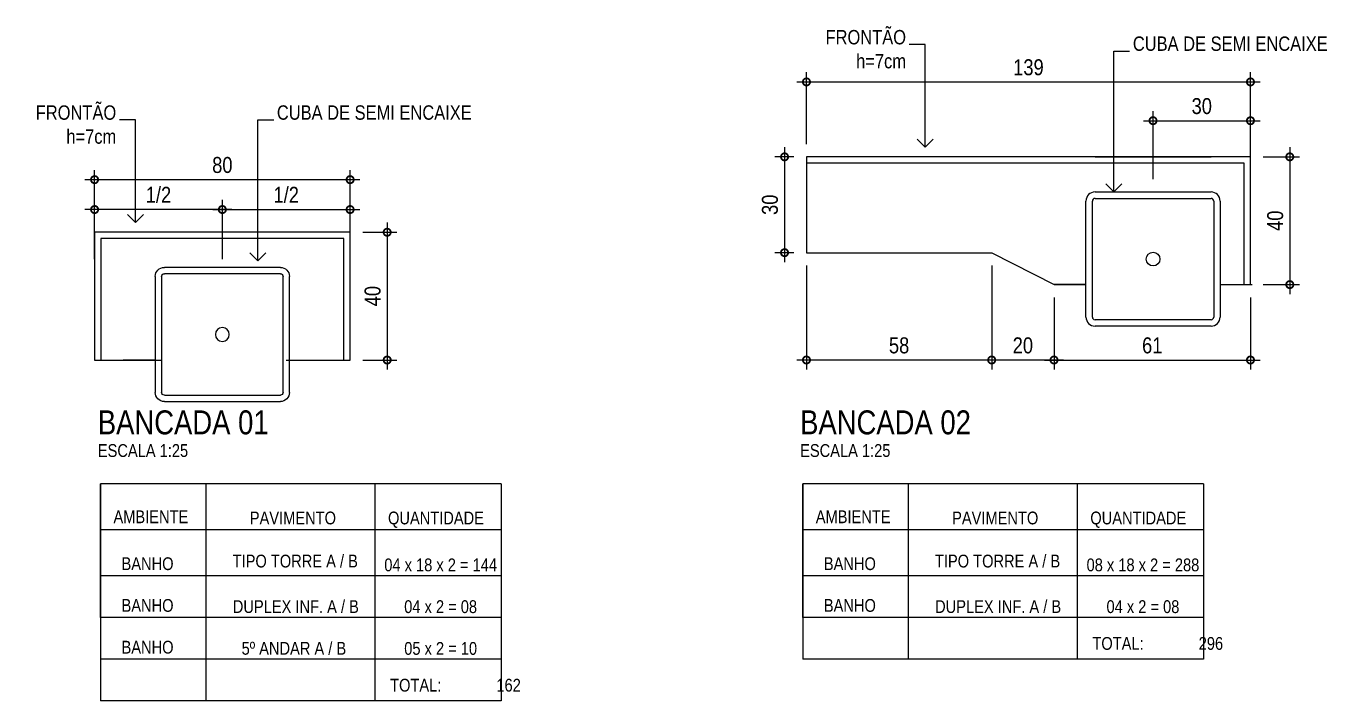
# Model space of a CAD drawing. Header units: metres. Extents: x 3 to 168, y -142 to 28.
# Drawn here: x 27.65 to 31.723, y 26.281 to 28.394 of the extents above; entities that cross this region are included whole.
import ezdxf
from ezdxf import colors
from ezdxf.entities.mleader import LeaderData, LeaderLine
from ezdxf.math import Vec2, Vec3

# ---------------------------------------------------------------- set-up
doc = ezdxf.new("R2010")
doc.units = ezdxf.units.M
for name, color, linetype in [('ARQ-AUX2', 2, 'Continuous'), ('ARQ-DIM', 2, 'Continuous'), ('ARQ-HID', 2, 'Continuous'), ('ARQ-SIM', 1, 'Continuous'), ('ARQ-TXT', 2, 'Continuous')]:
    doc.layers.add(name, color=color, linetype=linetype)
doc.styles.add('Adesa', font='ARIALN.TTF')
doc.styles.add('Texto RL - Arial Narrow', font='ARIALN.TTF')
doc.dimstyles.new('ADESA 1-0025', dxfattribs={"dimtxt": 0.05, "dimasz": 0.045, "dimexe": 0.03, "dimexo": 0.04, "dimgap": 0.02, "dimtad": 1, "dimtoh": 1, "dimdec": 0, "dimlfac": 100, "dimzin": 4, "dimtxsty": 'Adesa', "dimblk": 'DOTSMALL', "dimcen": 1, "dimdle": 0.03, "dimclrd": 1, "dimclre": 1, "dimclrt": 256, "dimazin": 1, "dimtm": 1e-09, "dimtfac": 1, "dimtdec": 0, "dimtix": 1, "dimtmove": 2, "dimatfit": 0, "dimldrblk": 'DOTSMALL', "dimfxl": 0.8, "dimtvp": 2, "dimtolj": 1, "dimtzin": 0, "dimarcsym": 0})

# ---------------------------------------------------------------- blocks, each defined once
blk = doc.blocks.new('_DotSmall')
at = {"color": 0, "linetype": 'ByBlock', "const_width": 0.5}
blk.add_lwpolyline([(-0.0625, 0, 1), (0.0625, 0, 1)], format="xyb", close=True, dxfattribs=at)
blk = doc.blocks.new('*D640')
at = {"layer": 'ARQ-DIM', "color": 1, "lineweight": -2, "transparency": 16777216}
for p, q in [((28.7806, 27.7787), (28.7806, 27.3187)), ((28.7046, 27.7487), (28.8106, 27.7487)), ((28.7046, 27.3487), (28.8106, 27.3487))]:
    blk.add_line(p, q, dxfattribs=at)
at = {"layer": 'Defpoints', "color": 0, "transparency": 16777216}
for p in [(28.6646, 27.7487), (28.6646, 27.3487), (28.7806, 27.3487)]:
    blk.add_point(p, dxfattribs=at)
at = {"layer": 'ARQ-DIM', "color": 1, "lineweight": -2, "transparency": 16777216, "xscale": 0.045, "yscale": 0.045, "zscale": 0.045}
for p, rotation in [((28.7806, 27.7487), 90), ((28.7806, 27.3487), 270)]:
    blk.add_blockref('_DotSmall', p, dxfattribs=dict(at, rotation=rotation))
at = {"layer": 'ARQ-DIM', "transparency": 16777216, "insert": (28.7351, 27.5487), "char_height": 0.05, "attachment_point": 5, "rotation": 90, "style": 'Adesa'}
blk.add_mtext('\\A1;40', dxfattribs=at)
blk = doc.blocks.new('*D641')
at = {"layer": 'ARQ-DIM', "color": 1, "lineweight": -2, "transparency": 16777216}
for p, q in [((27.8646, 27.7887), (27.8646, 27.9433)), ((28.6646, 27.7905), (28.6646, 27.9433)), ((27.8346, 27.9133), (28.6946, 27.9133))]:
    blk.add_line(p, q, dxfattribs=at)
at = {"layer": 'Defpoints', "color": 0, "transparency": 16777216}
for p in [(28.6646, 27.9133), (27.8646, 27.7487), (28.6646, 27.7505)]:
    blk.add_point(p, dxfattribs=at)
at = {"layer": 'ARQ-DIM', "color": 1, "lineweight": -2, "transparency": 16777216, "xscale": 0.045, "yscale": 0.045, "zscale": 0.045, "rotation": 180}
blk.add_blockref('_DotSmall', (27.8646, 27.9133), dxfattribs=at)
at = {"layer": 'ARQ-DIM', "color": 1, "lineweight": -2, "transparency": 16777216, "xscale": 0.045, "yscale": 0.045, "zscale": 0.045}
blk.add_blockref('_DotSmall', (28.6646, 27.9133), dxfattribs=at)
at = {"layer": 'ARQ-DIM', "transparency": 16777216, "insert": (28.2646, 27.9589), "char_height": 0.05, "attachment_point": 5, "style": 'Adesa'}
blk.add_mtext('\\A1;80', dxfattribs=at)
blk = doc.blocks.new('_Open90')
at = {"color": 0, "linetype": 'ByBlock', "lineweight": -2}
for p, q in [((0, 0), (-1, 0)), ((-0.5, 0.5), (0, 0)), ((0, 0), (-0.5, -0.5))]:
    blk.add_line(p, q, dxfattribs=at)
blk = doc.blocks.new('*D642')
at = {"layer": 'ARQ-DIM', "color": 1, "lineweight": -2, "transparency": 16777216}
for p, q in [((28.2946, 27.8197), (27.8346, 27.8197)), ((27.8646, 27.6647), (27.8646, 27.8497)), ((28.2646, 27.6647), (28.2646, 27.8497))]:
    blk.add_line(p, q, dxfattribs=at)
at = {"layer": 'Defpoints', "color": 0, "transparency": 16777216}
for p in [(27.8646, 27.8197), (27.8646, 27.6247), (28.2646, 27.6247)]:
    blk.add_point(p, dxfattribs=at)
at = {"layer": 'ARQ-DIM', "color": 1, "lineweight": -2, "transparency": 16777216, "xscale": 0.045, "yscale": 0.045, "zscale": 0.045, "rotation": 180}
blk.add_blockref('_DotSmall', (27.8646, 27.8197), dxfattribs=at)
at = {"layer": 'ARQ-DIM', "color": 1, "lineweight": -2, "transparency": 16777216, "xscale": 0.045, "yscale": 0.045, "zscale": 0.045}
blk.add_blockref('_DotSmall', (28.2646, 27.8197), dxfattribs=at)
at = {"layer": 'ARQ-DIM', "transparency": 16777216, "insert": (28.0646, 27.8655), "char_height": 0.05, "attachment_point": 5, "style": 'Adesa'}
blk.add_mtext('\\A1;1/2', dxfattribs=at)
blk = doc.blocks.new('*D643')
at = {"layer": 'ARQ-DIM', "color": 1, "lineweight": -2, "transparency": 16777216}
for p, q in [((28.2346, 27.8197), (28.6946, 27.8197)), ((28.2646, 27.6647), (28.2646, 27.8497)), ((28.6646, 27.6563), (28.6646, 27.8497))]:
    blk.add_line(p, q, dxfattribs=at)
at = {"layer": 'Defpoints', "color": 0, "transparency": 16777216}
for p in [(28.6646, 27.8197), (28.2646, 27.6247), (28.6646, 27.6163)]:
    blk.add_point(p, dxfattribs=at)
at = {"layer": 'ARQ-DIM', "color": 1, "lineweight": -2, "transparency": 16777216, "xscale": 0.045, "yscale": 0.045, "zscale": 0.045, "rotation": 180}
blk.add_blockref('_DotSmall', (28.2646, 27.8197), dxfattribs=at)
at = {"layer": 'ARQ-DIM', "color": 1, "lineweight": -2, "transparency": 16777216, "xscale": 0.045, "yscale": 0.045, "zscale": 0.045}
blk.add_blockref('_DotSmall', (28.6646, 27.8197), dxfattribs=at)
at = {"layer": 'ARQ-DIM', "transparency": 16777216, "insert": (28.4646, 27.8655), "char_height": 0.05, "attachment_point": 5, "style": 'Adesa'}
blk.add_mtext('\\A1;1/2', dxfattribs=at)
blk = doc.blocks.new('ARQ-HID-CUBA Q')
for points in [[(-0.1816, 0), (0.1816, 0)], [(-0.1816, -0.11), (0.1816, -0.11)], [(-0.21, -0.5016), (-0.21, -0.1384)], [(-0.19, -0.5016), (-0.19, -0.1384)], [(-0.1816, -0.13), (0.1816, -0.13)], [(0.19, -0.1384), (0.19, -0.5016)], [(0.21, -0.1384), (0.21, -0.5016)], [(-0.21, -0.4), (-0.31, -0.4)], [(0.21, -0.4), (0.31, -0.4)], [(0.1816, -0.51), (-0.1816, -0.51)], [(0.1816, -0.53), (-0.1816, -0.53)], [(0.1816, -0.53), (-0.1816, -0.53)]]:
    blk.add_lwpolyline(points)
blk.add_circle((0, -0.32), 0.0216)
for centre, radius, start, end in [((-0.1816, -0.1384), 0.0284, 90, 180), ((0.1816, -0.1384), 0.0284, 0, 90), ((-0.1816, -0.1384), 0.0084, 90, 180), ((0.1816, -0.1384), 0.0084, 0, 90), ((-0.1816, -0.5016), 0.0284, 180, 270), ((-0.1816, -0.5016), 0.0084, 180, 270), ((0.1816, -0.5016), 0.0284, 270, 0), ((0.1816, -0.5016), 0.0084, 270, 0)]:
    blk.add_arc(centre, radius, start, end)
blk = doc.blocks.new('*D652')
at = {"layer": 'ARQ-DIM', "color": 1, "lineweight": -2, "transparency": 16777216}
for p, q in [((31.1782, 27.9147), (31.1782, 28.1278)), ((31.4832, 27.9147), (31.4832, 28.1278)), ((31.1482, 28.0978), (31.5132, 28.0978))]:
    blk.add_line(p, q, dxfattribs=at)
at = {"layer": 'Defpoints', "color": 0, "transparency": 16777216}
for p in [(31.4832, 28.0978), (31.1782, 27.8747), (31.4832, 27.8747)]:
    blk.add_point(p, dxfattribs=at)
at = {"layer": 'ARQ-DIM', "color": 1, "lineweight": -2, "transparency": 16777216, "xscale": 0.045, "yscale": 0.045, "zscale": 0.045, "rotation": 180}
blk.add_blockref('_DotSmall', (31.1782, 28.0978), dxfattribs=at)
at = {"layer": 'ARQ-DIM', "color": 1, "lineweight": -2, "transparency": 16777216, "xscale": 0.045, "yscale": 0.045, "zscale": 0.045}
blk.add_blockref('_DotSmall', (31.4832, 28.0978), dxfattribs=at)
at = {"layer": 'ARQ-DIM', "transparency": 16777216, "insert": (31.3307, 28.1433), "char_height": 0.05, "attachment_point": 5, "style": 'Adesa'}
blk.add_mtext('\\A1;30', dxfattribs=at)
blk = doc.blocks.new('*D653')
at = {"layer": 'ARQ-AUX2', "color": 1, "lineweight": -2, "transparency": 16777216}
for p, q in [((30.0932, 28.0247), (30.0932, 28.2493)), ((31.4832, 28.0247), (31.4832, 28.2493)), ((30.0632, 28.2193), (31.5132, 28.2193))]:
    blk.add_line(p, q, dxfattribs=at)
at = {"layer": 'Defpoints', "color": 0, "transparency": 16777216}
for p in [(31.4832, 28.2193), (30.0932, 27.9847), (31.4832, 27.9847)]:
    blk.add_point(p, dxfattribs=at)
at = {"layer": 'ARQ-AUX2', "color": 1, "lineweight": -2, "transparency": 16777216, "xscale": 0.045, "yscale": 0.045, "zscale": 0.045, "rotation": 180}
blk.add_blockref('_DotSmall', (30.0932, 28.2193), dxfattribs=at)
at = {"layer": 'ARQ-AUX2', "color": 1, "lineweight": -2, "transparency": 16777216, "xscale": 0.045, "yscale": 0.045, "zscale": 0.045}
blk.add_blockref('_DotSmall', (31.4832, 28.2193), dxfattribs=at)
at = {"layer": 'ARQ-AUX2', "transparency": 16777216, "insert": (30.7882, 28.2648), "char_height": 0.05, "attachment_point": 5, "style": 'Adesa'}
blk.add_mtext('\\A1;139', dxfattribs=at)
blk = doc.blocks.new('*D654')
at = {"layer": 'ARQ-AUX2', "color": 1, "lineweight": -2, "transparency": 16777216}
for p, q in [((30.0532, 27.9847), (29.9946, 27.9847)), ((30.0246, 28.0147), (30.0246, 27.6547)), ((30.0532, 27.6847), (29.9946, 27.6847))]:
    blk.add_line(p, q, dxfattribs=at)
at = {"layer": 'Defpoints', "color": 0, "transparency": 16777216}
for p in [(30.0932, 27.9847), (30.0246, 27.6847), (30.0932, 27.6847)]:
    blk.add_point(p, dxfattribs=at)
at = {"layer": 'ARQ-AUX2', "color": 1, "lineweight": -2, "transparency": 16777216, "xscale": 0.045, "yscale": 0.045, "zscale": 0.045}
for p, rotation in [((30.0246, 27.9847), 90), ((30.0246, 27.6847), 270)]:
    blk.add_blockref('_DotSmall', p, dxfattribs=dict(at, rotation=rotation))
at = {"layer": 'ARQ-AUX2', "transparency": 16777216, "insert": (29.979, 27.8347), "char_height": 0.05, "attachment_point": 5, "rotation": 90, "style": 'Adesa'}
blk.add_mtext('\\A1;30', dxfattribs=at)
blk = doc.blocks.new('*D655')
at = {"layer": 'ARQ-AUX2', "color": 1, "lineweight": -2, "transparency": 16777216}
for p, q in [((31.5232, 27.9847), (31.6363, 27.9847)), ((31.6063, 28.0147), (31.6063, 27.5547)), ((31.5232, 27.5847), (31.6363, 27.5847))]:
    blk.add_line(p, q, dxfattribs=at)
at = {"layer": 'Defpoints', "color": 0, "transparency": 16777216}
for p in [(31.4832, 27.9847), (31.4832, 27.5847), (31.6063, 27.5847)]:
    blk.add_point(p, dxfattribs=at)
at = {"layer": 'ARQ-AUX2', "color": 1, "lineweight": -2, "transparency": 16777216, "xscale": 0.045, "yscale": 0.045, "zscale": 0.045}
for p, rotation in [((31.6063, 27.9847), 90), ((31.6063, 27.5847), 270)]:
    blk.add_blockref('_DotSmall', p, dxfattribs=dict(at, rotation=rotation))
at = {"layer": 'ARQ-AUX2', "transparency": 16777216, "insert": (31.5608, 27.7847), "char_height": 0.05, "attachment_point": 5, "rotation": 90, "style": 'Adesa'}
blk.add_mtext('\\A1;40', dxfattribs=at)
blk = doc.blocks.new('*D656')
at = {"layer": 'ARQ-AUX2', "color": 1, "lineweight": -2, "transparency": 16777216}
for p, q in [((30.6732, 27.6447), (30.6732, 27.3187)), ((30.8682, 27.5447), (30.8682, 27.3187)), ((30.8982, 27.3487), (30.6432, 27.3487))]:
    blk.add_line(p, q, dxfattribs=at)
at = {"layer": 'Defpoints', "color": 0, "transparency": 16777216}
for p in [(30.6732, 27.6847), (30.8682, 27.5847), (30.6732, 27.3487)]:
    blk.add_point(p, dxfattribs=at)
at = {"layer": 'ARQ-AUX2', "color": 1, "lineweight": -2, "transparency": 16777216, "xscale": 0.045, "yscale": 0.045, "zscale": 0.045, "rotation": 180}
blk.add_blockref('_DotSmall', (30.6732, 27.3487), dxfattribs=at)
at = {"layer": 'ARQ-AUX2', "color": 1, "lineweight": -2, "transparency": 16777216, "xscale": 0.045, "yscale": 0.045, "zscale": 0.045}
blk.add_blockref('_DotSmall', (30.8682, 27.3487), dxfattribs=at)
at = {"layer": 'ARQ-AUX2', "transparency": 16777216, "insert": (30.7707, 27.3942), "char_height": 0.05, "attachment_point": 5, "style": 'Adesa'}
blk.add_mtext('\\A1;20', dxfattribs=at)
blk = doc.blocks.new('*D657')
at = {"layer": 'ARQ-AUX2', "color": 1, "lineweight": -2, "transparency": 16777216}
for p, q in [((30.0932, 27.6447), (30.0932, 27.3187)), ((30.6732, 27.6447), (30.6732, 27.3187)), ((30.7032, 27.3487), (30.0632, 27.3487))]:
    blk.add_line(p, q, dxfattribs=at)
at = {"layer": 'Defpoints', "color": 0, "transparency": 16777216}
for p in [(30.0932, 27.6847), (30.6732, 27.6847), (30.0932, 27.3487)]:
    blk.add_point(p, dxfattribs=at)
at = {"layer": 'ARQ-AUX2', "color": 1, "lineweight": -2, "transparency": 16777216, "xscale": 0.045, "yscale": 0.045, "zscale": 0.045, "rotation": 180}
blk.add_blockref('_DotSmall', (30.0932, 27.3487), dxfattribs=at)
at = {"layer": 'ARQ-AUX2', "color": 1, "lineweight": -2, "transparency": 16777216, "xscale": 0.045, "yscale": 0.045, "zscale": 0.045}
blk.add_blockref('_DotSmall', (30.6732, 27.3487), dxfattribs=at)
at = {"layer": 'ARQ-AUX2', "transparency": 16777216, "insert": (30.3832, 27.3942), "char_height": 0.05, "attachment_point": 5, "style": 'Adesa'}
blk.add_mtext('\\A1;58', dxfattribs=at)
blk = doc.blocks.new('*D658')
at = {"layer": 'ARQ-AUX2', "color": 1, "lineweight": -2, "transparency": 16777216}
for p, q in [((30.8682, 27.5447), (30.8682, 27.3187)), ((31.4832, 27.5447), (31.4832, 27.3187)), ((30.8382, 27.3487), (31.5132, 27.3487))]:
    blk.add_line(p, q, dxfattribs=at)
at = {"layer": 'Defpoints', "color": 0, "transparency": 16777216}
for p in [(30.8682, 27.5847), (31.4832, 27.5847), (31.4832, 27.3487)]:
    blk.add_point(p, dxfattribs=at)
at = {"layer": 'ARQ-AUX2', "color": 1, "lineweight": -2, "transparency": 16777216, "xscale": 0.045, "yscale": 0.045, "zscale": 0.045, "rotation": 180}
blk.add_blockref('_DotSmall', (30.8682, 27.3487), dxfattribs=at)
at = {"layer": 'ARQ-AUX2', "color": 1, "lineweight": -2, "transparency": 16777216, "xscale": 0.045, "yscale": 0.045, "zscale": 0.045}
blk.add_blockref('_DotSmall', (31.4832, 27.3487), dxfattribs=at)
at = {"layer": 'ARQ-AUX2', "transparency": 16777216, "insert": (31.1757, 27.3942), "char_height": 0.05, "attachment_point": 5, "style": 'Adesa'}
blk.add_mtext('\\A1;61', dxfattribs=at)
blk = doc.blocks.new('AREAS MOLHADAS')
at = {"layer": 'ARQ-HID', "elevation": 0}
for points in [[(31.3882, 27.5847), (31.4832, 27.5847), (31.4832, 27.9847), (30.0932, 27.9847), (30.0932, 27.6847), (30.6732, 27.6847), (30.8682, 27.5847), (30.9682, 27.5847)], [(31.4632, 27.5847), (31.4632, 27.9647), (30.0932, 27.9647)]]:
    blk.add_lwpolyline(points, dxfattribs=at)
at = {"layer": 'ARQ-HID'}
for points in [[(28.4646, 27.3487), (28.6646, 27.3487), (28.6646, 27.7487), (27.8646, 27.7487), (27.8646, 27.3487), (28.0743, 27.3487)], [(28.6446, 27.3487), (28.6446, 27.7287), (27.8846, 27.7287), (27.8846, 27.3487)]]:
    blk.add_lwpolyline(points, dxfattribs=at)
at = {"layer": 'ARQ-SIM', "ltscale": 0.01}
for p, q in [((29.1375, 26.9611, 0), (27.8836, 26.9611, 0)), ((27.8836, 26.5427, 0), (27.8836, 26.9611, 0)), ((27.8836, 26.5427, 0), (27.8836, 26.9611, 0)), ((27.8836, 26.9611, 0), (27.8836, 26.2813, 0)), ((28.2126, 26.9611, 0), (28.2126, 26.2813, 0)), ((28.7424, 26.9611, 0), (28.7424, 26.2813, 0)), ((29.1375, 26.9611), (29.1375, 26.2813)), ((31.3361, 26.9611), (30.0821, 26.9611, 0)), ((30.0821, 26.5427, 0), (30.0821, 26.9611, 0)), ((30.0821, 26.5427, 0), (30.0821, 26.9611, 0)), ((30.0821, 26.9611, 0), (30.0821, 26.412, 0)), ((30.4112, 26.9611), (30.4112, 26.412)), ((30.941, 26.9611), (30.941, 26.412)), ((31.3361, 26.9611), (31.3361, 26.412)), ((28.2126, 26.8173, 0), (27.8836, 26.8173, 0)), ((29.1375, 26.8173, 0), (28.2126, 26.8173, 0)), ((30.4112, 26.8173), (30.0821, 26.8173, 0)), ((31.3361, 26.8173), (30.4112, 26.8173)), ((28.2126, 26.6735, 0), (27.8836, 26.6735, 0)), ((29.1375, 26.6735, 0), (27.8836, 26.6735, 0)), ((29.1375, 26.6735, 0), (28.2126, 26.6735, 0)), ((30.4112, 26.6735), (30.0821, 26.6735, 0)), ((31.3361, 26.6735), (30.0821, 26.6735, 0)), ((31.3361, 26.6735), (30.4112, 26.6735)), ((29.1375, 26.5427, 0), (27.8836, 26.5427, 0)), ((31.3361, 26.5427), (30.0821, 26.5427)), ((29.1375, 26.412, 0), (27.8836, 26.412, 0)), ((31.3361, 26.412), (30.0821, 26.412)), ((29.1375, 26.2813, 0), (27.8836, 26.2813, 0))]:
    blk.add_line(p, q, dxfattribs=at)
at = {"layer": 'ARQ-HID'}
blk.add_blockref('ARQ-HID-CUBA Q', (31.1782, 27.9847, 0), dxfattribs=at)
at = {"layer": 'ARQ-HID', "xscale": -1}
blk.add_blockref('ARQ-HID-CUBA Q', (28.2646, 27.7487), dxfattribs=at)
at = {"layer": 'ARQ-TXT', "style": 'Adesa'}
for s, height, p in [('BANCADA 01', 0.075, (27.8748, 27.116, 0)), ('BANCADA 02', 0.075, (30.0734, 27.116)), ('ESCALA 1:25', 0.04, (27.8748, 27.0453, 0)), ('ESCALA 1:25', 0.04, (30.0734, 27.0453))]:
    blk.add_text(s, height=height, dxfattribs=at).set_placement(p)
at = {"layer": 'ARQ-TXT', "ltscale": 0.01, "char_height": 0.04, "style": 'Adesa'}
for s, insert, width, attachment_point in [('AMBIENTE', (28.0409, 26.8779, 0), 0.605305, 2), ('PAVIMENTO', (28.4855, 26.8742, 0), 0.730227, 2), ('QUANTIDADE', (28.9334, 26.8742, 0), 0.730227, 2), ('AMBIENTE', (30.2394, 26.8779), 0.605305, 2), ('PAVIMENTO', (30.6841, 26.8742), 0.730227, 2), ('QUANTIDADE', (31.132, 26.8742), 0.730227, 2), ('BANHO', (27.949, 26.7311, 0), 0.540327, 1), ('TIPO TORRE A / B', (28.2968, 26.7393, 0), 0.469083, 1), ('\\pi0.02199;04 x 18 x 2 = 144', (28.7496, 26.7274, 0), 0.392826, 1), ('BANHO', (30.1476, 26.7311), 0.540327, 1), ('TIPO TORRE A / B', (30.4954, 26.7393), 0.469083, 1), ('\\pi0.0219;08 x 18 x 2 = 288', (30.9482, 26.7274), 0.392826, 1), ('BANHO', (27.949, 26.6004, 0), 0.540327, 1), ('DUPLEX INF. A / B', (28.2973, 26.5969, 0), 0.469083, 1), ('\\pi0.08433;04 x 2 = 08', (28.7496, 26.5966, 0), 0.392826, 1), ('BANHO', (30.1476, 26.6004), 0.540327, 1), ('DUPLEX INF. A / B', (30.4959, 26.5969), 0.469083, 1), ('\\pi0.08433;04 x 2 = 08', (30.9482, 26.5966), 0.392826, 1), ('TOTAL:^I 296', (30.9884, 26.4815, 0), 0.521891, 1), ('BANHO', (27.949, 26.4697, 0), 0.540327, 1), ('5º ANDAR A / B', (28.325, 26.4662, 0), 0.469083, 1), ('\\pi0.08442;05 x 2 = 10', (28.7496, 26.4659, 0), 0.392826, 1), ('TOTAL:^I 162', (28.7898, 26.3508, 0), 0.521891, 1)]:
    blk.add_mtext(s, dxfattribs=dict(at, insert=insert, width=width, attachment_point=attachment_point))
at = {"layer": 'ARQ-AUX2'}
for base, p1, p2, picture, middle in [((31.4832, 28.2193, 0), (30.0932, 27.9847, 0), (31.4832, 27.9847, 0), '*D653', (30.7882, 28.2648, 0)), ((30.0932, 27.3487, 0), (30.6732, 27.6847, 0), (30.0932, 27.6847, 0), '*D657', (30.3832, 27.3942, 0)), ((30.6731719, 27.3486992, -0.0000043), (30.868172, 27.5846536, -0.0000043), (30.6731719, 27.6847297, -0.0000043), '*D656', (30.770672, 27.3942278, -0.0000043)), ((31.4831719537, 27.3486991527, -0.0000042967), (30.8681719537, 27.5846536021, -0.0000042967), (31.4831719537, 27.5846536021, -0.0000042967), '*D658', (31.1756719537, 27.394227802, -0.0000042967))]:
    dim = blk.add_linear_dim(base=base, p1=p1, p2=p2, dimstyle='ADESA 1-0025', dxfattribs=at)
    dim.commit()
    dim.dimension.update_dxf_attribs({"geometry": picture, "text_midpoint": middle})
for base, p1, p2, picture, middle in [((30.0246, 27.6847, 0), (30.0932, 27.9847, 0), (30.0932, 27.6847, 0), '*D654', (29.979, 27.8347, 0)), ((31.6063, 27.5847, 0), (31.4832, 27.9847, 0), (31.4832, 27.5847, 0), '*D655', (31.5608, 27.7847, 0))]:
    dim = blk.add_linear_dim(base=base, p1=p1, p2=p2, angle=90, dimstyle='ADESA 1-0025', dxfattribs=at)
    dim.commit()
    dim.dimension.update_dxf_attribs({"geometry": picture, "text_midpoint": middle})
at = {"layer": 'ARQ-DIM'}
for base, p1, p2, angle, picture, middle in [((31.4831719537, 28.0978071127, -0.0000042967), (31.1781719537, 27.8746536021, -0.0000042967), (31.4831719537, 27.8746536021, -0.0000042967), 180, '*D652', (31.3306719537, 28.143335762, -0.0000042967)), ((28.7806, 27.3487), (28.6646, 27.7487), (28.6646, 27.3487), 90, '*D640', (28.7351, 27.5487))]:
    dim = blk.add_linear_dim(base=base, p1=p1, p2=p2, angle=angle, dimstyle='ADESA 1-0025', dxfattribs=at)
    dim.commit()
    dim.dimension.update_dxf_attribs({"geometry": picture, "text_midpoint": middle})
dim = blk.add_linear_dim(base=(28.6646, 27.9133), p1=(27.8646, 27.7487), p2=(28.6646, 27.7505), dimstyle='ADESA 1-0025', dxfattribs=at)
dim.commit()
dim.dimension.update_dxf_attribs({"geometry": '*D641', "text_midpoint": (28.2646, 27.9589)})
for base, p2, picture, middle in [((27.8646, 27.8197), (27.8646, 27.6247), '*D642', (28.0646, 27.8655)), ((28.6646, 27.8197), (28.6646, 27.6163), '*D643', (28.4646, 27.8655))]:
    dim = blk.add_linear_dim(base=base, p1=(28.2646, 27.6247), p2=p2, text='1/2', dimstyle='ADESA 1-0025', dxfattribs=at)
    dim.commit()
    dim.dimension.update_dxf_attribs({"geometry": picture, "text_midpoint": middle})
at = {"layer": 'ARQ-TXT'}
ml = blk.add_multileader_mtext('Standard', dxfattribs=at)
ml.set_content('FRONTÃO \\Ph=7cm', color=256, style='Texto RL - Arial Narrow')
ml.set_leader_properties(color=1)
ml.set_arrow_properties(name='OPEN90')
ml.build(insert=Vec2(0, 0))
ml.multileader.update_dxf_attribs({"text_left_attachment_type": 7, "text_right_attachment_type": 7, "dogleg_length": 0.05, "arrow_head_size": 0.05})
ctx = ml.context
ctx.base_point, ctx.char_height, ctx.arrow_head_size, ctx.landing_gap_size, ctx.plane_origin = Vec3(30.1494, 28.3361, 0), 0.045, 0.05, 0.01, Vec3(30.0076, 28.0048, 0)
ctx.left_attachment, ctx.right_attachment, ctx.text_align_type = 7, 7, 2
notes = []
notes.append((ctx, [(1, (1, 1, 0), (30.4649, 28.3361, 0), (-1, 0), 0.05, [(0, [(30.4649, 28.0148, 0)], 0, [])])]))
ctx.mtext.insert, ctx.mtext.alignment, ctx.mtext.flow_direction = Vec3(30.4049, 28.3818, 0), 3, 5
ml = blk.add_multileader_mtext('Standard', dxfattribs=at)
ml.set_content('CUBA DE SEMI ENCAIXE', color=256, style='Texto RL - Arial Narrow')
ml.set_leader_properties(color=1)
ml.set_arrow_properties(name='OPEN90')
ml.build(insert=Vec2(0, 0))
ml.multileader.update_dxf_attribs({"text_left_attachment_type": 7, "text_right_attachment_type": 7, "dogleg_length": 0.05, "arrow_head_size": 0.05})
ctx = ml.context
ctx.base_point, ctx.char_height, ctx.arrow_head_size, ctx.landing_gap_size, ctx.plane_origin = Vec3(31.105, 28.3157, 0), 0.045, 0.05, 0.01, Vec3(31.6284, 27.7894, 0)
ctx.left_attachment, ctx.right_attachment = 7, 7
notes.append((ctx, [(1, (1, 1, 0), (31.055, 28.3157, 0), (1, 0), 0.05, [(0, [(31.055, 27.8747, 0)], 0, [])])]))
ctx.mtext.insert, ctx.mtext.flow_direction = Vec3(31.115, 28.3615, 0), 5
ml = blk.add_multileader_mtext('Standard', dxfattribs=at)
ml.set_content('FRONTÃO \\Ph=7cm', color=256, style='Texto RL - Arial Narrow')
ml.set_leader_properties(color=1)
ml.set_arrow_properties(name='OPEN90')
ml.build(insert=Vec2(0, 0))
ml.multileader.update_dxf_attribs({"text_left_attachment_type": 7, "text_right_attachment_type": 7, "dogleg_length": 0.05, "arrow_head_size": 0.05})
ctx = ml.context
ctx.base_point, ctx.char_height, ctx.arrow_head_size, ctx.landing_gap_size, ctx.plane_origin = Vec3(27.677, 28.1001, 0), 0.045, 0.05, 0.01, Vec3(27.5352, 27.7688, 0)
ctx.left_attachment, ctx.right_attachment, ctx.text_align_type = 7, 7, 2
notes.append((ctx, [(1, (1, 1, 0), (27.9924, 28.1001, 0), (-1, 0), 0.05, [(0, [(27.9924, 27.7788, 0)], 0, [])])]))
ctx.mtext.insert, ctx.mtext.alignment, ctx.mtext.flow_direction = Vec3(27.9324, 28.1458, 0), 3, 5
ml = blk.add_multileader_mtext('Standard', dxfattribs=at)
ml.set_content('CUBA DE SEMI ENCAIXE', color=256, style='Texto RL - Arial Narrow')
ml.set_leader_properties(color=1)
ml.set_arrow_properties(name='OPEN90')
ml.build(insert=Vec2(0, 0))
ml.multileader.update_dxf_attribs({"text_left_attachment_type": 7, "text_right_attachment_type": 7, "dogleg_length": 0.05, "arrow_head_size": 0.05})
ctx = ml.context
ctx.base_point, ctx.char_height, ctx.arrow_head_size, ctx.landing_gap_size, ctx.plane_origin = Vec3(28.4253, 28.1001, 0), 0.045, 0.05, 0.01, Vec3(28.9488, 27.5738, 0)
ctx.left_attachment, ctx.right_attachment = 7, 7
notes.append((ctx, [(1, (1, 1, 0), (28.3753, 28.1001, 0), (1, 0), 0.05, [(0, [(28.3753, 27.659, 0)], 0, [])])]))
ctx.mtext.insert, ctx.mtext.flow_direction = Vec3(28.4353, 28.1459, 0), 5
for ctx, leaders in notes:
    for number, flags, end, landing, length, lines in leaders:
        leader = LeaderData()
        leader.index, (leader.has_last_leader_line, leader.has_dogleg_vector, leader.attachment_direction) = number, flags
        leader.last_leader_point, leader.dogleg_vector, leader.dogleg_length = Vec3(end), Vec3(landing), length
        for number, points, colour, breaks in lines:
            line = LeaderLine()
            line.index, line.vertices, line.color, line.breaks = number, Vec3.list(points), colors.encode_raw_color(colour), breaks
            leader.lines.append(line)
        ctx.leaders.append(leader)

msp = doc.modelspace()

# ---------------------------------------------------------------- block references
msp.add_blockref('AREAS MOLHADAS', (0, 0))

doc.saveas('drawing.dxf')
